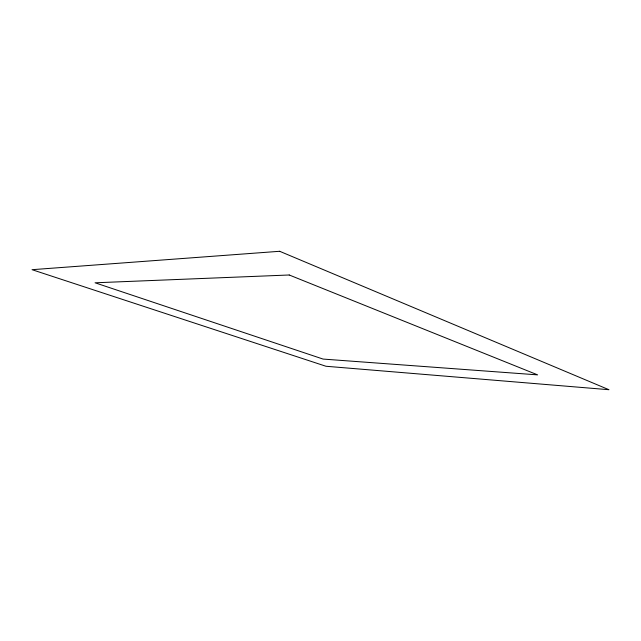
<?xml version="1.0" encoding="UTF-8"?>
<svg xmlns="http://www.w3.org/2000/svg" width="641" height="641" viewBox="0 0 641 641"><rect width="100%" height="100%" fill="white"/><g stroke="black" fill="none" stroke-linecap="round" stroke-linejoin="round"><path stroke-width="0.96" d="M279.676 251.288L32.05 269.685L325.973 366.259L608.95 389.712L279.676 251.288M289.219 274.989L95.076 282.793L323.08 359.072L537.623 374.873L289.219 274.989"/></g></svg>
